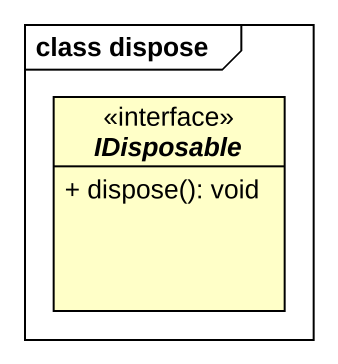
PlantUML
@startuml
mainframe class dispose
hide circle
hide empty members
skinparam classAttributeIconSize 0
interface IDisposable #FFFFC8 {
  + dispose(): void
}
@enduml
